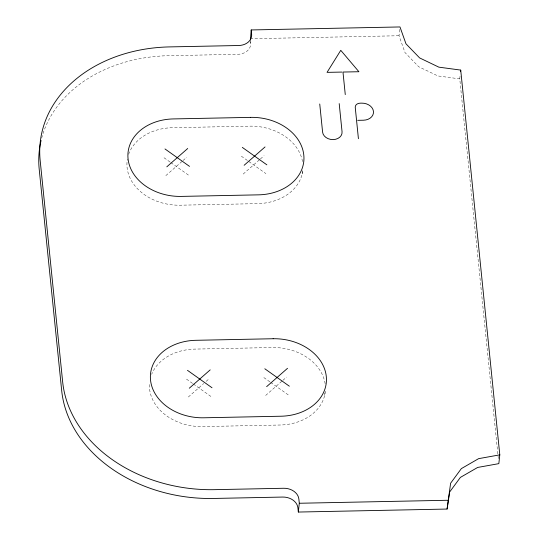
<?xml version="1.0" encoding="UTF-8"?>
<svg xmlns="http://www.w3.org/2000/svg" width="539" height="539" viewBox="0 0 539 539"><rect width="100%" height="100%" fill="white"/><g stroke="black" fill="none" stroke-linecap="round" stroke-linejoin="round"><path stroke-width="0.4" stroke-dasharray="2.69 2.02" d="M41.685 138.092A141.38 110.306 6.2 0 1 168.566 55.699L237.746 54.304A14.135 11.029 6.2 0 0 250.682 42.952L250.857 41.348M302.184 173.962L302.44 171.57M324.667 395.343L325.105 391.348M498.326 458.622L459.754 78.883L437.89 75.945L418.668 66.715L405.018 52.6L399.015 35.742L399.716 29.349M459.754 78.883L460.191 74.887M165.844 175.626L182.438 161.067M183.051 160.521L186.743 157.287M243.177 174.063L259.771 159.504M260.391 158.965L264.076 155.731M188.333 397.007L203.695 383.519M206.154 381.363L209.226 378.668M265.666 395.444L282.261 380.884M282.874 380.345L286.559 377.105M250.251 38.741L399.015 35.742M241.364 156.189L248.176 161.026M248.856 161.511L265.889 173.605M164.031 157.745L170.162 162.104M170.843 162.583L188.556 175.168M263.847 377.563L269.978 381.922M270.666 382.407L288.378 394.986M186.514 379.126L192.645 383.478M193.333 383.963L211.045 396.549M250.534 41.55L250.682 42.952M325.354 391.193A49.487 38.606 6.2 0 1 280.051 425.015L202.718 426.578A49.487 38.606 6.2 0 1 149.546 382.919M325.132 383.734A49.487 38.606 6.2 0 0 272.182 347.534L194.842 349.097A49.487 38.606 6.2 0 0 151.654 374.295M302.777 170.654A49.487 38.606 6.2 0 1 257.561 203.641L180.228 205.197A49.487 38.606 6.2 0 1 127.399 159.032M302.514 161.579A49.487 38.606 6.2 0 0 249.692 126.153L172.359 127.716A49.487 38.606 6.2 0 0 128.612 154.397"/><path stroke-width="0.81" d="M41.085 140.477A141.38 110.306 6.2 0 0 39.206 169.226L61.689 390.6A141.38 110.306 6.2 0 0 213.538 498.454L282.719 497.059A14.135 11.029 6.2 0 1 297.905 507.846L298.33 512.05L447.094 509.052L449.647 492.019L460.38 477.406L477.655 467.441L498.838 463.641L499.794 454.849L460.717 70.09L438.847 67.153L419.632 57.922L405.975 43.807L399.978 26.95L251.214 29.948L250.392 40.142M298.33 512.05L299.293 503.258L298.862 499.053A14.135 11.029 6.2 0 0 283.676 488.267L214.502 489.661A141.38 110.306 6.2 0 1 62.652 381.807L40.162 160.433A141.38 110.306 6.2 0 1 169.529 46.906L238.703 45.512A14.135 11.029 6.2 0 0 251.639 34.159L251.214 29.948M460.542 71.687L460.717 70.09M447.094 509.052L450.611 483.227L461.344 468.62L478.619 458.649L499.794 454.849M166.807 166.834L187.707 148.494M244.14 165.278L265.04 146.938M189.297 388.215L210.19 369.875M266.63 386.652L287.523 368.312M341.854 72.071L327.045 72.367L340.769 50.329L358.907 71.727L342.979 72.044L345.27 94.601M357.687 120.332L363.481 120.217A10.901 8.503 6.2 0 0 373.46 111.458A10.901 8.503 6.2 0 0 361.75 103.144L360.099 103.178A5.302 4.137 6.2 0 0 355.248 107.436L358.422 138.705M299.293 503.258L448.05 500.259M242.321 147.396L266.852 164.819M164.988 148.953L189.519 166.376M264.811 368.77L289.342 386.194M187.478 370.333L212.009 387.757M339.199 103.603L342.056 131.745A9.783 7.634 6.2 0 1 333.109 139.601A9.783 7.634 6.2 0 1 322.598 132.136L319.742 103.993M250.655 117.367L173.322 118.924A49.487 38.606 6.2 0 0 128.046 158.661A49.487 38.606 6.2 0 0 181.192 196.405L258.525 194.848A49.487 38.606 6.2 0 0 303.801 155.111A49.487 38.606 6.2 0 0 250.655 117.367M273.138 338.741L195.805 340.304A49.487 38.606 6.2 0 0 150.529 380.035A49.487 38.606 6.2 0 0 203.675 417.786L281.008 416.223A49.487 38.606 6.2 0 0 326.29 376.491A49.487 38.606 6.2 0 0 273.138 338.741"/></g></svg>
